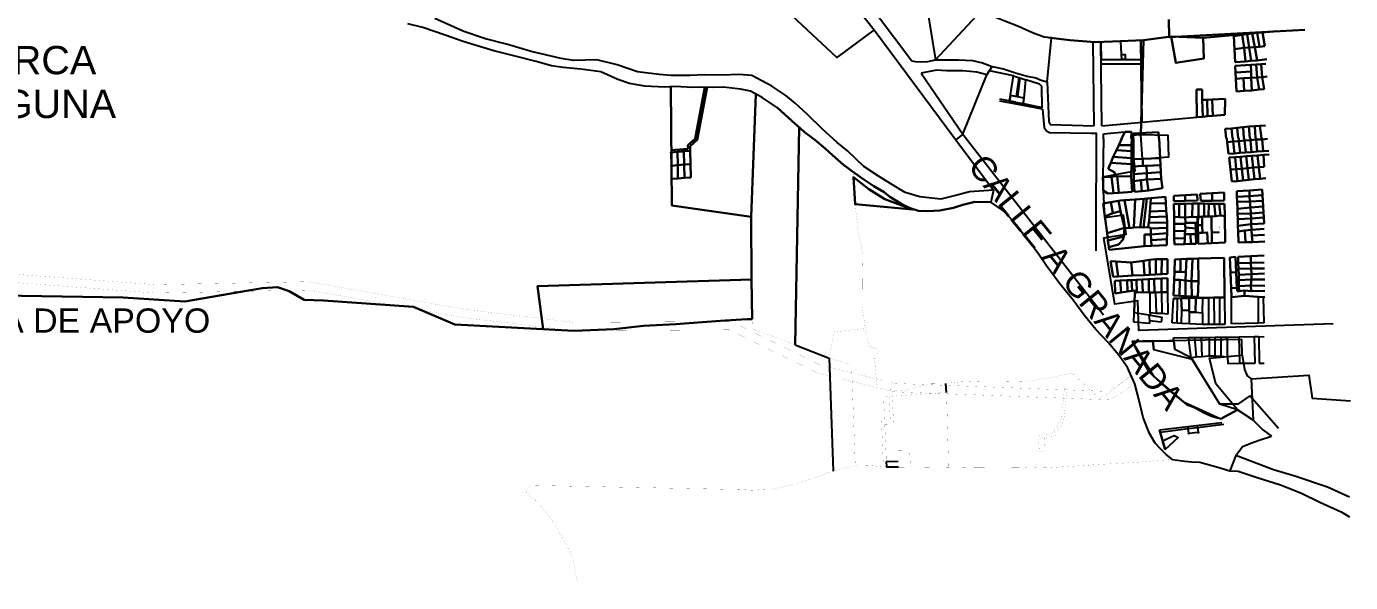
# Model space of a CAD drawing. Header units: millimetres. Extents: x 1569 to 1795, y 1299 to 1437.
# Drawn here: x 1657.2 to 1794.7, y 1298.9 to 1356.7 of the extents above; entities that cross this region are included whole.
import ezdxf

# ---------------------------------------------------------------- set-up
doc = ezdxf.new("R2010")
doc.units = ezdxf.units.MM
for name, color, linetype in [('2', 7, 'Continuous'), ('CVL_CUADCON_LIN', 8, 'Continuous'), ('CVL_CUADCON_TX', 2, 'Continuous')]:
    doc.layers.add(name, color=color, linetype=linetype)
doc.layers.add('Nivel 30', color=7, linetype='Continuous', lineweight=0)
doc.styles.add('CAJETIN 2', font='arial.ttf', dxfattribs={"height": 0.25})
doc.styles.add('PUNTOS PI', font='arial.ttf', dxfattribs={"height": 2.75})

msp = doc.modelspace()

# ---------------------------------------------------------------- linework, layer by layer
at = {"layer": '2', "color": 1, "linetype": 'Continuous'}
for p, q in [((1741.23, 1361.44), (1745.23, 1356.34)), ((1751.59, 1353.25), (1756.35, 1358.33)), ((1745.23, 1356.34), (1753.71, 1344.93)), ((1768.06, 1346.38), (1767.98, 1355.07)), ((1768.87, 1346.39), (1768.78, 1355.08)), ((1756.91, 1351.68), (1757.47, 1352.55)), ((1750.11, 1351.86), (1754.44, 1345.52)), ((1754.44, 1345.52), (1756.91, 1351.68)), ((1763.2, 1350.95), (1763.38, 1346.79)), ((1763.38, 1346.79), (1763.52, 1346.52)), ((1754.44, 1345.52), (1753.71, 1344.93)), ((1754.44, 1345.52), (1769.05, 1326.76)), ((1763.52, 1346.52), (1768.06, 1346.38)), ((1769.03, 1345.04), (1769.04, 1345.56)), ((1769.04, 1345.56), (1771.25, 1345.75)), ((1753.71, 1344.93), (1757.63, 1339.7)), ((1769.01, 1341.06), (1769.08, 1345.05)), ((1757.63, 1339.7), (1757.34, 1338.46)), ((1773.9, 1326.94), (1773.89, 1329.07)), ((1774.45, 1329.07), (1774.53, 1326.9)), ((1775.07, 1329.09), (1775.11, 1326.87)), ((1775.7, 1329.12), (1775.72, 1326.83)), ((1776.19, 1325.9), (1776.33, 1328.45)), ((1776.7, 1325.87), (1776.75, 1328.46)), ((1779.33, 1326.94), (1779.36, 1328.52)), ((1779.95, 1328.52), (1779.94, 1325.75)), ((1780.52, 1328.54), (1780.53, 1325.75)), ((1781.08, 1328.54), (1781.08, 1325.76)), ((1781.62, 1328.55), (1781.66, 1325.76)), ((1782.33, 1325.8), (1782.33, 1328.57)), ((1785.1, 1328.62), (1785.1, 1325.88)), ((1785.73, 1325.9), (1785.67, 1328.59)), ((1772.19, 1325.99), (1772.23, 1326.96)), ((1773.76, 1326.72), (1772.23, 1326.96)), ((1773.76, 1326.72), (1773.82, 1326.13)), ((1773.76, 1326.72), (1773.88, 1326.7)), ((1773.82, 1326.13), (1773.84, 1325.84)), ((1775.05, 1326), (1773.82, 1326.13)), ((1773.9, 1326.94), (1773.88, 1326.7)), ((1773.88, 1326.7), (1775.09, 1326.51)), ((1774.53, 1326.9), (1773.9, 1326.94)), ((1775.11, 1326.87), (1774.53, 1326.9)), ((1775.09, 1326.51), (1775.05, 1326)), ((1775.72, 1326.83), (1775.11, 1326.87)), ((1777.16, 1325.85), (1777.19, 1327.2)), ((1777.93, 1327.04), (1777.94, 1325.81)), ((1778.62, 1327.01), (1779.33, 1326.94)), ((1779.33, 1326.94), (1779.34, 1325.75)), ((1773.84, 1325.84), (1772.19, 1325.99)), ((1776.7, 1325.87), (1776.19, 1325.9)), ((1777.16, 1325.85), (1776.7, 1325.87)), ((1777.94, 1325.81), (1777.16, 1325.85)), ((1779.34, 1325.75), (1777.94, 1325.81)), ((1779.94, 1325.75), (1779.34, 1325.75)), ((1780.53, 1325.75), (1779.94, 1325.75)), ((1781.08, 1325.76), (1780.53, 1325.75)), ((1781.66, 1325.76), (1781.08, 1325.76)), ((1785.1, 1325.88), (1782.33, 1325.8)), ((1785.73, 1325.9), (1785.1, 1325.88)), ((1737, 1323.64), (1740.53, 1322.25)), ((1776.3, 1324.36), (1777.89, 1324.38)), ((1776.45, 1323.14), (1776.3, 1324.36)), ((1777.89, 1324.38), (1778.5, 1324.39)), ((1778.15, 1322.27), (1777.89, 1324.38)), ((1778.5, 1324.39), (1779.22, 1324.4)), ((1778.5, 1324.39), (1778.67, 1322.35)), ((1779.22, 1324.4), (1780.01, 1324.41)), ((1779.29, 1322.39), (1779.22, 1324.4)), ((1780.01, 1324.41), (1780.66, 1324.42)), ((1780.01, 1324.41), (1780.03, 1322.44)), ((1780.64, 1322.44), (1780.66, 1324.42)), ((1780.66, 1324.42), (1781.27, 1324.43)), ((1781.27, 1324.43), (1781.93, 1324.44)), ((1781.28, 1322.46), (1781.27, 1324.43)), ((1781.92, 1322.4), (1781.93, 1324.44)), ((1781.93, 1324.44), (1783.13, 1324.46)), ((1783.13, 1324.46), (1784.7, 1324.49)), ((1783.2, 1321.68), (1783.13, 1324.46)), ((1783.45, 1322.55), (1783.42, 1324.18)), ((1784.7, 1324.49), (1785.19, 1324.48)), ((1784.7, 1324.49), (1784.77, 1321.7)), ((1785.19, 1324.48), (1785.74, 1324.47)), ((1785.19, 1324.48), (1785.21, 1321.73)), ((1740.53, 1322.25), (1740.97, 1310.51)), ((1778.15, 1322.27), (1776.45, 1323.14)), ((1778.67, 1322.35), (1778.15, 1322.27)), ((1781.12, 1317.47), (1778.15, 1322.27)), ((1779.29, 1322.39), (1778.67, 1322.35)), ((1780.03, 1322.44), (1779.29, 1322.39)), ((1780.64, 1322.44), (1780.03, 1322.44)), ((1780.64, 1322.44), (1781.28, 1322.46)), ((1781.28, 1322.46), (1781.92, 1322.4)), ((1781.92, 1322.4), (1781.97, 1321.65)), ((1783.2, 1321.68), (1781.97, 1321.65)), ((1784.77, 1321.7), (1783.2, 1321.68)), ((1785.21, 1321.73), (1785.73, 1321.73)), ((1752.74, 1318.69), (1752.65, 1319.62)), ((1784.4, 1320.1), (1784.61, 1315.79)), ((1784.24, 1318.34), (1783.01, 1317.48)), ((1787.21, 1314.94), (1784.24, 1318.34)), ((1783.01, 1317.48), (1781.12, 1317.47)), ((1784.61, 1315.79), (1782.97, 1316.87)), ((1782.79, 1312.12), (1782.16, 1310.53))]:
    msp.add_line(p, q, dxfattribs=at)
for points in [[(1753.57, 1360.06), (1750.69, 1358.75), (1751.59, 1353.25)], [(1745.23, 1356.34), (1741.33, 1353.48), (1736.75, 1357.76)], [(1745.44, 1358.04), (1749.14, 1353.12), (1749.47, 1353.06), (1750.17, 1353.03), (1750.79, 1353.06), (1751.59, 1353.25)], [(1763.64, 1355.52), (1762.87, 1355.6), (1761.67, 1356.05), (1760.2, 1356.7), (1758.79, 1357.25), (1757.24, 1357.89), (1756.84, 1358.1), (1756.35, 1358.33)], [(1735.16, 1348.25), (1733.57, 1349.34), (1732.37, 1349.97), (1731.32, 1350.18), (1729.58, 1350.41), (1728.41, 1350.37), (1727.18, 1350.41), (1726.39, 1350.37), (1724.51, 1350.46), (1723.47, 1350.41), (1721.39, 1350.51), (1719.8, 1350.77), (1718.58, 1351.21), (1716.84, 1352), (1714.73, 1352.28), (1712.91, 1352.45), (1711.69, 1352.63), (1710.12, 1353.08), (1707.77, 1353.67), (1705.69, 1354.16), (1704.21, 1354.62), (1702.52, 1355.14), (1700.64, 1355.8), (1698.34, 1356.59), (1696.77, 1356.98)], [(1757.63, 1339.7), (1755.11, 1339.54), (1753.93, 1339.23), (1752.16, 1338.78), (1749.97, 1339.01), (1748.43, 1339.46), (1746.94, 1340.37), (1745.57, 1341.23), (1744.16, 1342.16), (1742.44, 1343.77), (1741.34, 1344.68), (1739.85, 1346.03), (1738.26, 1347.59), (1737, 1348.75), (1736.03, 1349.53), (1734.6, 1350.5), (1732.51, 1351.62), (1731.16, 1351.73), (1729.46, 1351.64), (1727.57, 1351.68), (1726.08, 1351.62), (1724.58, 1351.6), (1724.1, 1351.61), (1722.88, 1351.72), (1720.63, 1351.98), (1718.52, 1352.71), (1716.4, 1353.25), (1713.98, 1353.17), (1712.69, 1353.37), (1709.6, 1354.12), (1707.02, 1354.85), (1704.85, 1355.41), (1702.59, 1356.18), (1699.57, 1357.53)], [(1757.47, 1352.55), (1758.64, 1352.31), (1759.89, 1351.9), (1761.11, 1351.55), (1762, 1351.36), (1762.58, 1351.13), (1763.2, 1350.95), (1763.64, 1355.52)], [(1768.78, 1355.08), (1768.8, 1353.24)], [(1770.96, 1353.26), (1770.86, 1355.1)], [(1770.93, 1353.8), (1771.29, 1353.8), (1771.28, 1353.26)], [(1756.91, 1351.68), (1755.9, 1351.96), (1754.43, 1352.08), (1752.75, 1352.11), (1751.7, 1352.15), (1750.11, 1351.86)], [(1751.59, 1353.25), (1752.74, 1353.24), (1753.98, 1353.25), (1755.43, 1353.16), (1756.47, 1352.93), (1757.47, 1352.55)], [(1770.96, 1353.26), (1771.28, 1353.26)], [(1759.7, 1351.57), (1757.19, 1352.11)], [(1759.27, 1348.96), (1759.7, 1351.57), (1760.99, 1351.17)], [(1759.27, 1348.96), (1760.72, 1348.69), (1760.79, 1349.27), (1760.99, 1351.17)], [(1760.02, 1349.42), (1760.29, 1351.38)], [(1760.13, 1349.4), (1760.4, 1351.36)], [(1760.72, 1348.69), (1762.69, 1348.3), (1762.63, 1350.43), (1762.53, 1350.59), (1762.39, 1350.72), (1760.99, 1351.17)], [(1759.27, 1348.96), (1759.37, 1349.54)], [(1760.78, 1349.27), (1760.01, 1349.42), (1759.37, 1349.54)], [(1759.23, 1348.76), (1758.27, 1348.94)], [(1759.94, 1348.83), (1758.29, 1349.14)], [(1762.72, 1348.1), (1760.7, 1348.51), (1759.23, 1348.76)], [(1759.27, 1348.96), (1760.72, 1348.69), (1760.78, 1349.27)], [(1759.94, 1348.83), (1759.94, 1348.83)], [(1762.72, 1348.1), (1762.89, 1346.22), (1763.14, 1345.87), (1763.42, 1345.68), (1767.73, 1345.63), (1768.27, 1345.63), (1768.24, 1335.27), (1768.24, 1333.41)], [(1768.87, 1346.39), (1778.75, 1347.28)], [(1792.92, 1325.8), (1772.73, 1325.13), (1772.61, 1328.2), (1770.23, 1327.84), (1769.09, 1334.74), (1771.41, 1335.13), (1771.13, 1337.09), (1769.18, 1336.83), (1768.98, 1341.09), (1772.33, 1341.71), (1771.94, 1345.4), (1772.91, 1345.49)], [(1776.21, 1311.71), (1775.56, 1312.23), (1774.97, 1312.84), (1774.42, 1313.42), (1773.81, 1314.42), (1773.18, 1316.07), (1772.7, 1318), (1772.3, 1319.57), (1771.54, 1321.27), (1770.62, 1322.6), (1769.52, 1323.86), (1768.24, 1325.22), (1767.03, 1326.7), (1765.89, 1328.28), (1764.51, 1329.97), (1763.14, 1331.83), (1762.27, 1333.13), (1761.29, 1334.39), (1760.33, 1335.62), (1759.62, 1336.52), (1758.71, 1337.48), (1758.55, 1337.61), (1757.34, 1338.46)], [(1783.42, 1324.18), (1772.02, 1323.99), (1772.48, 1323.08), (1773.14, 1321.9), (1773.75, 1320.87), (1774.6, 1320.05), (1775.54, 1319.17), (1776.6, 1318.3), (1777.32, 1317.72), (1777.66, 1317.43), (1778.5, 1317.12), (1779.45, 1316.59), (1780.27, 1316.23), (1780.89, 1316.04), (1781.27, 1315.99), (1782.97, 1316.87)], [(1782.97, 1316.87), (1780.73, 1319.59), (1780.06, 1322.26), (1783.45, 1322.55)], [(1783.45, 1322.55), (1783.71, 1321.08), (1783.96, 1320.41), (1784.4, 1320.1)], [(1784.4, 1320.1), (1790.37, 1320.49), (1790.72, 1318.09), (1794.71, 1317.83)], [(1784.61, 1315.79), (1785.6, 1314.8), (1786.49, 1314.15)], [(1782.79, 1312.12), (1783.48, 1313.06), (1784.63, 1313.52), (1785.44, 1313.79), (1786.49, 1314.15)], [(1776.21, 1311.71), (1777.48, 1311.56), (1778.23, 1311.49), (1779.04, 1311.45), (1780.92, 1310.93), (1782.16, 1310.53)], [(1794.59, 1307.79), (1792.3, 1308.85), (1788.92, 1309.99), (1786.72, 1310.63), (1782.79, 1312.12)], [(1782.16, 1310.53), (1783.03, 1310.51), (1785.02, 1309.85), (1787.44, 1309.07), (1789.62, 1308.21), (1791.51, 1307.27), (1793.74, 1306.27), (1794.59, 1305.76)]]:
    msp.add_lwpolyline(points, dxfattribs=at)
for points in [[(1771.28, 1353.26), (1770.96, 1353.26), (1770.93, 1353.8), (1771.29, 1353.8)], [(1759.27, 1348.96), (1760.72, 1348.69), (1760.79, 1349.27), (1759.37, 1349.54)], [(1772.91, 1345.49), (1775.72, 1345.41), (1775.8, 1343.12), (1773.08, 1342.91)]]:
    msp.add_lwpolyline(points, close=True, dxfattribs=at)
at = {"layer": '2', "color": 1, "linetype": 'Continuous', "const_width": 0.00657, "flags": 128}
for points in [[(1740.53, 1322.25), (1741.08, 1324.98), (1744.29, 1325.35)], [(1771.92, 1320.42), (1768.66, 1317.99), (1765.78, 1320.69), (1764.11, 1320.34), (1760.93, 1319.81), (1758.58, 1319.87), (1756.09, 1319.86), (1754.14, 1319.78), (1752.35, 1319.59), (1751.17, 1319.58), (1750.8, 1319.55), (1749.6, 1319.22), (1748.39, 1318.87), (1746.37, 1318.99), (1745.52, 1319.22), (1745.25, 1322.24), (1745.85, 1323.08), (1744.69, 1323.46), (1744.3, 1325.29)], [(1743.26, 1311.06), (1742.87, 1321.56), (1740.53, 1322.25)], [(1765, 1319.17), (1764.97, 1318.85), (1764.63, 1315.74)], [(1765.29, 1319.14), (1765.25, 1318.82), (1764.9, 1315.64)], [(1746.51, 1310.94), (1746.2, 1318.24), (1752.74, 1318.69), (1752.95, 1310.89)], [(1746.2, 1318.24), (1746.77, 1318.28), (1746.76, 1318.44)], [(1746.9, 1315.72), (1746.77, 1318.28)], [(1747.09, 1318.47), (1747.1, 1318.3)], [(1747.24, 1315.4), (1747.1, 1318.3)], [(1745.98, 1315.71), (1746.9, 1315.72)], [(1746.18, 1310.97), (1745.98, 1315.71)], [(1746.32, 1315.39), (1747.24, 1315.4)], [(1746.44, 1312.63), (1746.32, 1315.39)], [(1763.91, 1314.74), (1764.63, 1315.74)], [(1764.2, 1314.65), (1764.9, 1315.64)], [(1762.87, 1314.28), (1762.26, 1314.19)], [(1762.91, 1314), (1762.3, 1313.91)], [(1762.87, 1314.28), (1763.93, 1314.44)], [(1762.91, 1314), (1764.22, 1314.2)], [(1763.93, 1314.44), (1763.91, 1314.76)], [(1764.22, 1314.2), (1764.2, 1314.65)], [(1748.98, 1310.98), (1748.91, 1312.67)], [(1748.91, 1312.67), (1748.98, 1310.98)], [(1762.98, 1312.63), (1762.38, 1312.54)], [(1714.38, 1298.94), (1713.96, 1301.23), (1713.77, 1301.88), (1713.31, 1302.73), (1712.77, 1303.71), (1712.15, 1304.79), (1711.49, 1305.75), (1710.71, 1306.82), (1709.94, 1307.55), (1709.34, 1308.05), (1709.02, 1308.33), (1709.58, 1309.03), (1731.26, 1308.6), (1732.51, 1308.53), (1733.71, 1308.6), (1734.61, 1308.63), (1735.77, 1308.87), (1737.22, 1309.24), (1738.57, 1309.65), (1740.35, 1310.32), (1741.73, 1310.74), (1743.52, 1311.12), (1744.69, 1311.09), (1746.55, 1310.94), (1749.16, 1310.91), (1751.98, 1310.87), (1754.91, 1310.93), (1758.28, 1310.91), (1760.82, 1310.93), (1763.02, 1310.85), (1765.96, 1311.03), (1768.83, 1311.22), (1770.94, 1311.33), (1772.93, 1311.46), (1774.4, 1311.6), (1776.21, 1311.71)]]:
    msp.add_lwpolyline(points, dxfattribs=at)
at = {"layer": '2', "color": 1, "linetype": 'Continuous', "flags": 128}
for points in [[(1772.02, 1323.99), (1776.34, 1324.06), (1776.45, 1323.14)], [(1772.02, 1323.99), (1773.93, 1324.02)], [(1774.18, 1324.03), (1774.29, 1323.1)], [(1782.97, 1316.87), (1781.22, 1315.96)], [(1774.86, 1314.79), (1781.33, 1315.57)], [(1777.87, 1314.95), (1778.77, 1315.06)], [(1778.8, 1315.06), (1781.55, 1315.39)], [(1778.81, 1315.03), (1778.87, 1314.55)], [(1775.45, 1312.75), (1774.86, 1314.79)], [(1774.86, 1314.79), (1775.45, 1312.75)], [(1774.93, 1314.57), (1777.84, 1314.95)], [(1775.19, 1313.67), (1776.37, 1314.21), (1776.8, 1314.02)], [(1775.19, 1313.67), (1775.45, 1312.75)], [(1775.45, 1312.75), (1776.8, 1314.02)], [(1777.9, 1314.46), (1777.84, 1314.91)], [(1778.84, 1314.51), (1777.94, 1314.43)]]:
    msp.add_lwpolyline(points, dxfattribs=at)
for points in [[(1781.22, 1315.96), (1782.97, 1316.87), (1781.12, 1317.47), (1779.39, 1320.27), (1778.29, 1322.12), (1774.29, 1323.1), (1774.18, 1324.03), (1772.02, 1323.99), (1774.29, 1320.35), (1777.34, 1317.7)], [(1775.45, 1312.75), (1775.19, 1313.67), (1776.37, 1314.21), (1776.8, 1314.02)]]:
    msp.add_lwpolyline(points, close=True, dxfattribs=at)
at = {"layer": '2', "color": 1, "linetype": 'Continuous', "const_width": 0.00657, "flags": 128}
for points in [[(1762.3, 1313.91), (1762.91, 1314), (1762.98, 1312.63), (1762.38, 1312.54)], [(1762.3, 1313.91), (1762.91, 1314), (1762.98, 1312.63), (1762.38, 1312.54)], [(1746.48, 1311.51), (1746.44, 1312.63), (1748.91, 1312.67), (1748.98, 1310.98), (1747.74, 1310.96), (1747.72, 1311.53)], [(1746.48, 1311.51), (1746.44, 1312.63), (1748.91, 1312.67), (1748.98, 1310.98), (1747.74, 1310.96), (1747.72, 1311.53)], [(1746.51, 1310.94), (1746.44, 1312.63), (1748.91, 1312.67), (1748.98, 1310.98)]]:
    msp.add_lwpolyline(points, close=True, dxfattribs=at)
at = {"layer": '2', "color": 1, "linetype": 'Continuous'}
for centre in [(1778.8, 1315.06), (1777.84, 1314.95), (1777.91, 1314.43), (1778.88, 1314.52)]:
    msp.add_circle(centre, 0.0328, dxfattribs=at)
at = {"layer": 'CVL_CUADCON_LIN', "color": 4, "ltscale": 0.5, "flags": 128}
for points in [[(1746.48, 1311.51), (1747.72, 1311.53)], [(1746.48, 1311.51), (1746.51, 1310.94), (1747.74, 1310.96)], [(1748.98, 1310.98), (1748.98, 1310.98)]]:
    msp.add_lwpolyline(points, dxfattribs=at)
at = {"layer": 'Nivel 30', "color": 1, "linetype": 'Continuous', "lineweight": 30}
for p, q in [((1773.19, 1355.29), (1772.91, 1345.49)), ((1773.19, 1355.29), (1776.09, 1355.68)), ((1776.09, 1355.68), (1779.41, 1355.54)), ((1779.41, 1355.54), (1787.04, 1356.2)), ((1782.6, 1355.69), (1783.45, 1355.83)), ((1782.66, 1354.34), (1782.6, 1355.69)), ((1783.45, 1355.83), (1783.97, 1355.91)), ((1783.65, 1354.47), (1783.45, 1355.83)), ((1783.97, 1355.91), (1784.49, 1355.97)), ((1783.97, 1355.91), (1784.18, 1354.52)), ((1784.49, 1355.97), (1785.01, 1356.03)), ((1784.76, 1354.54), (1784.49, 1355.97)), ((1785.01, 1356.03), (1785.55, 1356.09)), ((1785.01, 1356.03), (1785.26, 1354.6)), ((1785.55, 1356.09), (1785.8, 1354.66)), ((1783.65, 1354.47), (1782.66, 1354.34)), ((1782.71, 1353), (1782.66, 1354.34)), ((1783.65, 1354.47), (1784.18, 1354.52)), ((1783.81, 1353.08), (1783.65, 1354.47)), ((1784.18, 1354.52), (1784.76, 1354.54)), ((1784.4, 1353.12), (1784.18, 1354.52)), ((1785.26, 1354.6), (1784.76, 1354.54)), ((1784.76, 1354.54), (1785.01, 1353.16)), ((1785.26, 1354.6), (1785.8, 1354.66)), ((1783.81, 1353.08), (1782.71, 1353)), ((1782.74, 1352.6), (1784.35, 1352.71)), ((1782.77, 1351.92), (1782.74, 1352.6)), ((1784.4, 1353.12), (1783.81, 1353.08)), ((1784.35, 1352.71), (1784.89, 1352.75)), ((1784.38, 1352.03), (1784.35, 1352.71)), ((1785.01, 1353.16), (1784.4, 1353.12)), ((1784.89, 1352.75), (1785.41, 1352.79)), ((1784.89, 1352.75), (1785.01, 1351.41)), ((1786.03, 1353.31), (1785.01, 1353.16)), ((1785.41, 1352.79), (1785.92, 1352.84)), ((1785.54, 1351.45), (1785.41, 1352.79)), ((1784.38, 1352.03), (1782.77, 1351.92)), ((1782.8, 1351.28), (1782.77, 1351.92)), ((1782.8, 1351.28), (1783.59, 1351.32)), ((1782.86, 1349.95), (1782.8, 1351.28)), ((1784.38, 1351.36), (1783.59, 1351.32)), ((1783.59, 1351.32), (1783.65, 1350.01)), ((1784.38, 1352.03), (1784.38, 1351.36)), ((1784.38, 1351.36), (1785.01, 1351.41)), ((1784.44, 1350.06), (1784.38, 1351.36)), ((1785.54, 1351.45), (1785.01, 1351.41)), ((1785.23, 1350.15), (1785.01, 1351.41)), ((1785.54, 1351.45), (1786.06, 1351.52)), ((1785.74, 1350.19), (1785.54, 1351.45)), ((1732.93, 1349.68), (1732.43, 1336.92)), ((1778.69, 1350.15), (1779.28, 1350.17)), ((1778.75, 1347.28), (1778.69, 1350.15)), ((1779.28, 1350.17), (1779.3, 1349.07)), ((1783.65, 1350.01), (1782.86, 1349.95)), ((1784.44, 1350.06), (1783.65, 1350.01)), ((1785.23, 1350.15), (1784.44, 1350.06)), ((1785.74, 1350.19), (1785.23, 1350.15)), ((1779.3, 1349.07), (1779.83, 1349.1)), ((1779.3, 1349.07), (1779.37, 1347.33)), ((1779.83, 1349.1), (1780.34, 1349.12)), ((1779.86, 1347.37), (1779.83, 1349.1)), ((1780.34, 1349.12), (1781.7, 1349.18)), ((1780.39, 1347.41), (1780.34, 1349.12)), ((1781.7, 1349.18), (1781.65, 1347.51)), ((1779.37, 1347.33), (1778.75, 1347.28)), ((1779.86, 1347.37), (1779.37, 1347.33)), ((1780.39, 1347.41), (1779.86, 1347.37)), ((1781.65, 1347.51), (1780.39, 1347.41)), ((1737.44, 1346.22), (1737, 1323.64)), ((1770.92, 1345.04), (1771.25, 1345.75)), ((1771.25, 1345.75), (1771.94, 1345.76)), ((1771.94, 1345.76), (1771.93, 1345.05)), ((1772.12, 1345.59), (1774.75, 1345.72)), ((1772.12, 1345.05), (1772.12, 1345.59)), ((1774.75, 1345.72), (1774.78, 1345.06)), ((1781.7, 1346.06), (1782.34, 1346.12)), ((1781.8, 1345.1), (1781.7, 1346.06)), ((1782.34, 1346.12), (1782.93, 1346.18)), ((1782.34, 1346.12), (1782.44, 1345.1)), ((1782.93, 1346.18), (1783.56, 1346.24)), ((1782.93, 1346.18), (1783.04, 1345.1)), ((1783.56, 1346.24), (1784.15, 1346.3)), ((1783.62, 1345.1), (1783.56, 1346.24)), ((1784.15, 1346.3), (1784.75, 1346.35)), ((1784.15, 1346.3), (1784.25, 1345.1)), ((1784.75, 1346.35), (1785.29, 1346.38)), ((1784.75, 1346.35), (1784.84, 1345.1)), ((1785.29, 1346.38), (1785.89, 1346.41)), ((1785.29, 1346.38), (1785.46, 1345.1)), ((1770.64, 1344.36), (1770.38, 1343.84)), ((1770.64, 1344.36), (1770.96, 1345.06)), ((1770.64, 1344.36), (1771.97, 1344.36)), ((1771.97, 1344.36), (1771.96, 1343.74)), ((1771.98, 1345.06), (1771.97, 1344.36)), ((1772.15, 1342.91), (1772.16, 1345.06)), ((1774.83, 1345.07), (1774.93, 1343.03)), ((1781.89, 1344.69), (1781.85, 1345.1)), ((1782.53, 1344.75), (1781.89, 1344.69)), ((1782.03, 1343.47), (1781.89, 1344.69)), ((1782.49, 1345.1), (1782.53, 1344.75)), ((1783.12, 1344.8), (1782.53, 1344.75)), ((1782.65, 1343.52), (1782.53, 1344.75)), ((1783.09, 1345.1), (1783.12, 1344.8)), ((1783.12, 1344.8), (1783.69, 1344.86)), ((1783.25, 1343.57), (1783.12, 1344.8)), ((1783.69, 1344.86), (1783.67, 1345.11)), ((1783.69, 1344.86), (1784.32, 1344.9)), ((1783.84, 1343.61), (1783.69, 1344.86)), ((1784.3, 1345.11), (1784.32, 1344.9)), ((1784.32, 1344.9), (1784.9, 1344.96)), ((1784.32, 1344.9), (1784.43, 1343.66)), ((1784.89, 1345.11), (1784.9, 1344.96)), ((1784.9, 1344.96), (1785.52, 1344.98)), ((1785.02, 1343.7), (1784.9, 1344.96)), ((1785.51, 1345.11), (1785.52, 1344.98)), ((1785.52, 1344.98), (1786.07, 1345.03)), ((1785.62, 1343.75), (1785.52, 1344.98)), ((1769.79, 1342.55), (1769.53, 1341.91)), ((1769.79, 1342.55), (1770.04, 1343.15)), ((1769.79, 1342.55), (1771.94, 1342.4)), ((1770.38, 1343.84), (1770.04, 1343.15)), ((1770.04, 1343.15), (1771.95, 1343.02)), ((1770.38, 1343.84), (1771.96, 1343.74)), ((1771.95, 1343.02), (1771.94, 1342.4)), ((1771.96, 1343.74), (1771.95, 1343.02)), ((1772.15, 1342.91), (1773.13, 1342.94)), ((1772.17, 1342.16), (1772.15, 1342.91)), ((1774.93, 1343.03), (1773.13, 1342.94)), ((1773.14, 1342.21), (1773.13, 1342.94)), ((1774.93, 1343.03), (1774.97, 1342.31)), ((1782.65, 1343.52), (1782.03, 1343.47)), ((1782.1, 1343.08), (1782.71, 1343.13)), ((1782.23, 1341.84), (1782.1, 1343.08)), ((1783.25, 1343.57), (1782.65, 1343.52)), ((1782.71, 1343.13), (1783.29, 1343.17)), ((1782.84, 1341.89), (1782.71, 1343.13)), ((1783.84, 1343.61), (1783.25, 1343.57)), ((1783.29, 1343.17), (1783.88, 1343.22)), ((1783.42, 1341.91), (1783.29, 1343.17)), ((1784.43, 1343.66), (1783.84, 1343.61)), ((1783.88, 1343.22), (1784.45, 1343.27)), ((1784, 1341.97), (1783.88, 1343.22)), ((1785.02, 1343.7), (1784.43, 1343.66)), ((1784.45, 1343.27), (1785.03, 1343.31)), ((1784.61, 1342.05), (1784.45, 1343.27)), ((1785.62, 1343.75), (1785.02, 1343.7)), ((1785.03, 1343.31), (1785.67, 1343.37)), ((1785.18, 1342.09), (1785.03, 1343.31)), ((1786.21, 1343.8), (1785.62, 1343.75)), ((1785.67, 1343.37), (1786.25, 1343.41)), ((1785.67, 1343.37), (1785.75, 1342.14)), ((1769.53, 1341.91), (1770.22, 1341.55)), ((1770.22, 1341.55), (1770.22, 1341.14)), ((1771.94, 1342.4), (1771.93, 1341.13)), ((1772.17, 1342.16), (1773.14, 1342.21)), ((1772.18, 1341.37), (1772.17, 1342.16)), ((1773.54, 1341.48), (1772.18, 1341.37)), ((1772.2, 1340.62), (1772.18, 1341.37)), ((1773.51, 1342.21), (1773.14, 1342.21)), ((1773.51, 1342.21), (1774.97, 1342.31)), ((1773.51, 1342.21), (1773.54, 1341.48)), ((1773.54, 1341.48), (1775, 1341.57)), ((1773.54, 1341.48), (1773.56, 1340.8)), ((1774.97, 1342.31), (1775, 1341.57)), ((1775, 1341.57), (1775.04, 1340.88)), ((1782.23, 1341.84), (1782.84, 1341.89)), ((1782.37, 1340.59), (1782.23, 1341.84)), ((1782.84, 1341.89), (1783.42, 1341.91)), ((1782.84, 1341.89), (1782.96, 1340.65)), ((1783.42, 1341.91), (1784, 1341.97)), ((1783.55, 1340.71), (1783.42, 1341.91)), ((1784.61, 1342.05), (1784, 1341.97)), ((1784.13, 1340.77), (1784, 1341.97)), ((1785.18, 1342.09), (1784.61, 1342.05)), ((1784.73, 1340.83), (1784.61, 1342.05)), ((1785.18, 1342.09), (1785.75, 1342.14)), ((1785.31, 1340.88), (1785.18, 1342.09)), ((1769, 1339.65), (1769.01, 1341.06)), ((1769.01, 1341.06), (1769.88, 1341.1)), ((1769.88, 1341.1), (1770.22, 1341.14)), ((1770.08, 1339.4), (1769.88, 1341.1)), ((1770.22, 1341.14), (1770.46, 1341.14)), ((1770.65, 1339.43), (1770.46, 1341.14)), ((1770.46, 1341.14), (1771.93, 1341.13)), ((1771.93, 1341.13), (1772.01, 1339.51)), ((1772.2, 1340.62), (1772.92, 1340.73)), ((1772.27, 1339.53), (1772.2, 1340.62)), ((1772.92, 1340.73), (1773.56, 1340.8)), ((1772.92, 1340.73), (1773.04, 1339.6)), ((1773.56, 1340.8), (1775.04, 1340.88)), ((1773.71, 1339.66), (1773.56, 1340.8)), ((1775.19, 1339.89), (1773.71, 1339.66)), ((1775.04, 1340.88), (1775.19, 1339.89)), ((1782.96, 1340.65), (1782.37, 1340.59)), ((1783.55, 1340.71), (1782.96, 1340.65)), ((1784.13, 1340.77), (1783.55, 1340.71)), ((1784.73, 1340.83), (1784.13, 1340.77)), ((1785.31, 1340.88), (1784.73, 1340.83)), ((1785.9, 1340.93), (1785.31, 1340.88)), ((1769.51, 1339.36), (1769, 1339.65)), ((1769.01, 1338.32), (1769.81, 1338.45)), ((1770.08, 1339.4), (1769.51, 1339.36)), ((1769.81, 1338.45), (1770.62, 1338.59)), ((1769.81, 1338.45), (1770.01, 1337.31)), ((1770.65, 1339.43), (1770.08, 1339.4)), ((1770.62, 1338.59), (1770.8, 1338.62)), ((1770.8, 1337.53), (1770.62, 1338.59)), ((1772.01, 1339.51), (1770.65, 1339.43)), ((1770.8, 1338.62), (1771.22, 1338.65)), ((1771.22, 1338.65), (1772.33, 1338.74)), ((1771.74, 1335.75), (1771.22, 1338.65)), ((1772.33, 1338.74), (1772.19, 1335.83)), ((1773.04, 1339.6), (1772.27, 1339.53)), ((1772.33, 1338.74), (1773.23, 1338.81)), ((1773.23, 1338.81), (1772.84, 1335.84)), ((1773.71, 1339.66), (1773.04, 1339.6)), ((1773.2, 1335.82), (1773.55, 1338.84)), ((1773.23, 1338.81), (1773.55, 1338.84)), ((1773.55, 1338.84), (1773.95, 1338.87)), ((1773.93, 1338.3), (1773.95, 1338.87)), ((1773.95, 1338.87), (1775.47, 1338.99)), ((1775.47, 1338.99), (1775.52, 1338.35)), ((1776.34, 1339.12), (1777.52, 1339.18)), ((1776.36, 1338.56), (1776.34, 1339.12)), ((1777.52, 1338.59), (1776.36, 1338.56)), ((1777.52, 1339.18), (1778.79, 1339.26)), ((1777.52, 1339.18), (1777.52, 1338.59)), ((1778.82, 1338.63), (1777.52, 1338.59)), ((1778.79, 1339.26), (1778.82, 1338.63)), ((1779.09, 1339.31), (1780.34, 1339.38)), ((1779.16, 1338.6), (1779.09, 1339.31)), ((1780.34, 1338.6), (1779.16, 1338.6)), ((1780.34, 1339.38), (1781.59, 1339.47)), ((1780.34, 1339.38), (1780.34, 1338.6)), ((1781.59, 1338.61), (1780.34, 1338.6)), ((1781.59, 1339.47), (1781.59, 1338.61)), ((1782.88, 1339.58), (1784.2, 1339.67)), ((1782.9, 1339.01), (1782.88, 1339.58)), ((1784.21, 1339.07), (1782.9, 1339.01)), ((1782.92, 1338.47), (1782.9, 1339.01)), ((1782.92, 1338.47), (1784.25, 1338.53)), ((1782.95, 1337.77), (1782.92, 1338.47)), ((1784.2, 1339.67), (1785.54, 1339.77)), ((1784.2, 1339.67), (1784.21, 1339.07)), ((1785.57, 1339.17), (1784.21, 1339.07)), ((1784.25, 1338.53), (1784.21, 1339.07)), ((1784.25, 1338.53), (1785.6, 1338.6)), ((1784.25, 1338.53), (1784.31, 1337.91)), ((1785.54, 1339.77), (1785.57, 1339.17)), ((1785.57, 1339.17), (1785.6, 1338.6)), ((1785.6, 1338.6), (1785.63, 1338)), ((1769.18, 1336.97), (1769.01, 1338.32)), ((1769.18, 1336.97), (1770.01, 1337.31)), ((1770.01, 1337.31), (1770.8, 1337.53)), ((1771.23, 1335.78), (1770.8, 1337.53)), ((1773.81, 1336.91), (1773.86, 1337.48)), ((1773.86, 1337.48), (1773.93, 1338.3)), ((1775.57, 1337.56), (1773.86, 1337.48)), ((1773.93, 1338.3), (1775.52, 1338.35)), ((1775.52, 1338.35), (1775.57, 1337.56)), ((1775.57, 1337.56), (1775.61, 1336.97)), ((1776.36, 1338.28), (1776.89, 1338.28)), ((1776.37, 1336.92), (1776.36, 1338.28)), ((1776.89, 1338.28), (1777.54, 1338.29)), ((1776.89, 1338.28), (1776.91, 1336.91)), ((1777.54, 1338.29), (1778.3, 1338.3)), ((1777.54, 1336.85), (1777.54, 1338.29)), ((1778.3, 1338.3), (1778.24, 1336.92)), ((1778.3, 1338.3), (1778.93, 1338.3)), ((1778.93, 1338.3), (1779.49, 1338.3)), ((1778.93, 1336.89), (1778.93, 1338.3)), ((1779.49, 1338.3), (1780, 1338.29)), ((1779.49, 1338.3), (1779.51, 1336.96)), ((1779.94, 1336.97), (1780, 1338.29)), ((1780, 1338.29), (1780.55, 1338.29)), ((1780.55, 1338.29), (1781.07, 1338.28)), ((1780.55, 1338.29), (1780.69, 1336.99)), ((1780.69, 1336.99), (1781.21, 1337.06)), ((1781.07, 1338.28), (1781.62, 1338.28)), ((1781.21, 1337.06), (1781.07, 1338.28)), ((1781.21, 1337.06), (1781.64, 1337.01)), ((1781.62, 1338.28), (1781.64, 1337.01)), ((1784.31, 1337.91), (1782.95, 1337.77)), ((1782.97, 1337.24), (1782.95, 1337.77)), ((1784.35, 1337.29), (1782.97, 1337.24)), ((1782.99, 1336.69), (1782.97, 1337.24)), ((1785.63, 1338), (1784.31, 1337.91)), ((1784.35, 1337.29), (1784.31, 1337.91)), ((1784.35, 1337.29), (1785.66, 1337.37)), ((1784.37, 1336.75), (1784.35, 1337.29)), ((1785.63, 1338), (1785.66, 1337.37)), ((1785.66, 1337.37), (1785.69, 1336.85)), ((1732.43, 1336.92), (1732.46, 1330.41)), ((1769.41, 1335.22), (1769.18, 1336.97)), ((1769.41, 1335.22), (1771.23, 1335.78)), ((1771.17, 1334.87), (1771.23, 1335.78)), ((1771.74, 1335.75), (1771.23, 1335.78)), ((1771.74, 1335.75), (1772.19, 1335.83)), ((1772.84, 1335.84), (1772.19, 1335.83)), ((1773.2, 1335.82), (1772.84, 1335.84)), ((1773.2, 1335.82), (1773.68, 1335.85)), ((1773.68, 1335.85), (1773.75, 1336.35)), ((1773.89, 1335.78), (1773.68, 1335.85)), ((1773.75, 1336.35), (1773.81, 1336.91)), ((1773.75, 1336.35), (1775.66, 1336.32)), ((1775.61, 1336.97), (1773.81, 1336.91)), ((1773.89, 1335.78), (1773.96, 1335.72)), ((1773.96, 1335.72), (1773.95, 1335.08)), ((1773.96, 1335.72), (1775.65, 1335.77)), ((1775.61, 1336.97), (1775.66, 1336.32)), ((1775.66, 1336.32), (1775.65, 1335.77)), ((1775.65, 1335.77), (1775.65, 1335.22)), ((1776.38, 1336.2), (1776.37, 1336.92)), ((1776.91, 1336.91), (1776.37, 1336.92)), ((1776.39, 1335.45), (1776.38, 1336.2)), ((1776.38, 1336.2), (1777.51, 1336.19)), ((1776.91, 1336.91), (1777.54, 1336.85)), ((1777.51, 1336.19), (1777.56, 1336.29)), ((1777.55, 1335.81), (1777.51, 1336.19)), ((1777.55, 1335.81), (1777.53, 1335.46)), ((1777.54, 1336.85), (1778.24, 1336.92)), ((1777.54, 1336.85), (1777.56, 1336.29)), ((1777.55, 1335.81), (1778.63, 1335.73)), ((1777.56, 1336.29), (1778.62, 1336.3)), ((1778.87, 1336.9), (1778.24, 1336.92)), ((1778.84, 1336.31), (1778.62, 1336.3)), ((1778.62, 1336.3), (1778.63, 1335.73)), ((1778.63, 1335.73), (1778.64, 1335.13)), ((1778.84, 1336.31), (1778.87, 1336.9)), ((1778.87, 1334.14), (1778.84, 1336.31)), ((1778.87, 1336.9), (1778.93, 1336.89)), ((1778.93, 1336.89), (1779.51, 1336.96)), ((1779.94, 1336.97), (1779.51, 1336.96)), ((1780.69, 1336.99), (1779.94, 1336.97)), ((1781.64, 1337.01), (1781.68, 1334.25)), ((1782.99, 1336.69), (1784.37, 1336.75)), ((1783.01, 1336.01), (1782.99, 1336.69)), ((1784.38, 1336.17), (1783.01, 1336.01)), ((1783.03, 1335.4), (1783.01, 1336.01)), ((1784.37, 1336.75), (1785.69, 1336.85)), ((1784.37, 1336.75), (1784.38, 1336.17)), ((1784.38, 1336.17), (1785.72, 1336.24)), ((1784.43, 1335.57), (1784.38, 1336.17)), ((1784.43, 1335.57), (1785.75, 1335.67)), ((1785.69, 1336.85), (1785.72, 1336.24)), ((1769.5, 1334.48), (1769.41, 1335.22)), ((1771.17, 1334.87), (1769.5, 1334.48)), ((1769.59, 1333.77), (1769.5, 1334.48)), ((1770.59, 1334.06), (1771.07, 1334.55)), ((1771.17, 1334.87), (1771.07, 1334.55)), ((1773.32, 1335.08), (1773.95, 1335.08)), ((1773.32, 1333.89), (1773.32, 1335.08)), ((1773.95, 1335.08), (1775.65, 1335.22)), ((1774, 1334.51), (1773.95, 1335.08)), ((1775.64, 1334.6), (1774, 1334.51)), ((1774, 1334.51), (1774.03, 1333.92)), ((1775.65, 1335.22), (1775.64, 1334.6)), ((1775.64, 1334.6), (1775.64, 1333.98)), ((1776.39, 1335.45), (1777.53, 1335.46)), ((1776.4, 1334.71), (1776.39, 1335.45)), ((1776.41, 1334.05), (1776.4, 1334.71)), ((1776.4, 1334.71), (1777.51, 1334.69)), ((1777.46, 1334.09), (1777.51, 1334.69)), ((1777.53, 1335.46), (1777.51, 1335.14)), ((1777.51, 1335.14), (1777.51, 1334.69)), ((1777.51, 1335.14), (1778.08, 1335.14)), ((1778.11, 1334.11), (1778.08, 1335.14)), ((1778.64, 1335.13), (1778.08, 1335.14)), ((1778.64, 1335.13), (1778.66, 1334.13)), ((1779.81, 1335.29), (1779.87, 1334.18)), ((1781.07, 1335.34), (1780.29, 1335.31)), ((1783.03, 1335.4), (1783.73, 1335.51)), ((1783.07, 1334.25), (1783.03, 1335.4)), ((1783.81, 1334.28), (1783.07, 1334.25)), ((1784.43, 1335.57), (1783.73, 1335.51)), ((1783.81, 1334.28), (1783.73, 1335.51)), ((1784.51, 1334.31), (1783.81, 1334.28)), ((1784.43, 1335.57), (1784.47, 1335)), ((1784.47, 1335), (1785.78, 1335.07)), ((1784.51, 1334.31), (1784.47, 1335)), ((1785.81, 1334.36), (1784.51, 1334.31)), ((1770.59, 1334.06), (1769.59, 1333.77)), ((1769.63, 1333.51), (1769.59, 1333.77)), ((1773.32, 1333.89), (1769.63, 1333.51)), ((1774.03, 1333.92), (1773.32, 1333.89)), ((1775.64, 1333.98), (1774.03, 1333.92)), ((1777.46, 1334.09), (1776.41, 1334.05)), ((1778.11, 1334.11), (1777.46, 1334.09)), ((1778.66, 1334.13), (1778.11, 1334.11)), ((1781.68, 1334.25), (1778.87, 1334.14)), ((1784.35, 1332.84), (1785.74, 1332.91)), ((1769.76, 1332.31), (1770.35, 1332.28)), ((1770.06, 1330.71), (1769.76, 1332.31)), ((1770.35, 1332.28), (1771.92, 1332.2)), ((1770.35, 1332.28), (1770.56, 1330.74)), ((1771.92, 1332.2), (1773.21, 1332.37)), ((1772.06, 1330.82), (1771.92, 1332.2)), ((1773.21, 1332.37), (1773.81, 1332.45)), ((1773.3, 1330.88), (1773.21, 1332.37)), ((1773.81, 1332.45), (1774.47, 1332.53)), ((1773.81, 1332.45), (1773.86, 1330.91)), ((1774.47, 1332.53), (1775.12, 1332.53)), ((1774.47, 1330.94), (1774.47, 1332.53)), ((1775.12, 1332.53), (1775.06, 1330.97)), ((1775.12, 1332.53), (1775.7, 1332.52)), ((1775.7, 1332.52), (1775.69, 1331)), ((1776.41, 1331.21), (1776.46, 1332.51)), ((1776.46, 1332.51), (1777.05, 1332.53)), ((1777.05, 1332.53), (1777.03, 1331.2)), ((1777.05, 1332.53), (1777.67, 1332.55)), ((1777.67, 1332.55), (1777.61, 1331.18)), ((1777.67, 1332.55), (1778.29, 1332.57)), ((1778.2, 1330.26), (1778.29, 1332.57)), ((1778.29, 1332.57), (1778.88, 1332.59)), ((1778.88, 1332.59), (1781.59, 1332.67)), ((1778.92, 1330.25), (1778.88, 1332.59)), ((1781.59, 1332.67), (1781.62, 1328.55)), ((1782.17, 1332.72), (1782.77, 1332.76)), ((1782.24, 1331.15), (1782.17, 1332.72)), ((1782.77, 1332.76), (1782.84, 1331.19)), ((1783.04, 1332.77), (1784.35, 1332.84)), ((1783.05, 1332.1), (1783.04, 1332.77)), ((1784.36, 1332.15), (1783.05, 1332.1)), ((1783.07, 1331.51), (1783.05, 1332.1)), ((1783.07, 1331.51), (1784.38, 1331.55)), ((1784.35, 1332.84), (1784.36, 1332.15)), ((1784.36, 1332.15), (1785.75, 1332.18)), ((1784.38, 1331.55), (1784.36, 1332.15)), ((1784.38, 1331.55), (1785.76, 1331.57)), ((1784.38, 1331.55), (1784.41, 1330.97)), ((1732.46, 1330.41), (1732.53, 1326.3)), ((1770.56, 1330.74), (1770.06, 1330.71)), ((1770.21, 1330.27), (1770.79, 1330.3)), ((1770.25, 1328.96), (1770.21, 1330.27)), ((1772.06, 1330.82), (1770.56, 1330.74)), ((1770.79, 1330.3), (1771.49, 1330.34)), ((1770.89, 1329.07), (1770.79, 1330.3)), ((1771.49, 1330.34), (1771.96, 1330.36)), ((1771.49, 1330.34), (1771.55, 1329.18)), ((1771.96, 1330.36), (1772.48, 1330.39)), ((1771.96, 1330.36), (1772.02, 1329.23)), ((1773.3, 1330.88), (1772.06, 1330.82)), ((1772.48, 1330.39), (1773.05, 1330.41)), ((1772.51, 1329.06), (1772.48, 1330.39)), ((1773.05, 1330.41), (1773.76, 1330.45)), ((1773.05, 1330.41), (1773.13, 1329.09)), ((1773.86, 1330.91), (1773.3, 1330.88)), ((1773.76, 1330.45), (1774.32, 1330.48)), ((1773.76, 1330.45), (1773.77, 1329.08)), ((1774.47, 1330.94), (1773.86, 1330.91)), ((1774.32, 1330.48), (1775.06, 1330.52)), ((1774.32, 1330.48), (1774.36, 1329.08)), ((1775.06, 1330.97), (1774.47, 1330.94)), ((1775.69, 1331), (1775.06, 1330.97)), ((1775.06, 1330.52), (1775.69, 1330.55)), ((1775.07, 1329.09), (1775.06, 1330.52)), ((1775.69, 1330.55), (1775.7, 1329.12)), ((1776.32, 1328.74), (1776.38, 1330.38)), ((1776.38, 1330.38), (1776.41, 1331.21)), ((1776.38, 1330.38), (1776.97, 1330.38)), ((1776.41, 1331.21), (1777.03, 1331.2)), ((1776.97, 1330.38), (1776.95, 1328.71)), ((1776.97, 1330.38), (1777.58, 1330.3)), ((1777.61, 1331.18), (1777.03, 1331.2)), ((1777.58, 1330.3), (1777.57, 1328.69)), ((1777.61, 1331.18), (1777.58, 1330.3)), ((1777.58, 1330.3), (1778.2, 1330.26)), ((1778.21, 1328.66), (1778.2, 1330.26)), ((1778.92, 1330.25), (1778.2, 1330.26)), ((1778.86, 1328.63), (1778.92, 1330.25)), ((1782.84, 1331.19), (1782.24, 1331.15)), ((1782.31, 1329.53), (1782.24, 1331.15)), ((1782.84, 1331.19), (1782.91, 1329.57)), ((1783.09, 1330.92), (1783.07, 1331.51)), ((1784.41, 1330.97), (1783.09, 1330.92)), ((1783.1, 1330.34), (1783.09, 1330.92)), ((1784.41, 1330.41), (1783.1, 1330.34)), ((1783.12, 1329.71), (1783.1, 1330.34)), ((1784.41, 1330.41), (1784.36, 1329.81)), ((1785.78, 1331.03), (1784.41, 1330.97)), ((1784.41, 1330.97), (1784.41, 1330.41)), ((1785.79, 1330.41), (1784.41, 1330.41)), ((1770.89, 1329.07), (1770.25, 1328.96)), ((1771.55, 1329.18), (1770.89, 1329.07)), ((1772.02, 1329.23), (1771.55, 1329.18)), ((1772.32, 1329.26), (1772.02, 1329.23)), ((1772.23, 1326.96), (1772.31, 1329.06)), ((1772.31, 1329.06), (1772.32, 1329.26)), ((1772.31, 1329.06), (1772.51, 1329.06)), ((1773.13, 1329.09), (1772.51, 1329.06)), ((1773.77, 1329.08), (1773.13, 1329.09)), ((1773.77, 1329.08), (1773.89, 1329.07)), ((1773.89, 1329.07), (1774.36, 1329.08)), ((1774.36, 1329.08), (1774.45, 1329.07)), ((1774.45, 1329.07), (1775.07, 1329.09)), ((1775.7, 1329.12), (1775.07, 1329.09)), ((1782.31, 1329.53), (1782.91, 1329.57)), ((1782.33, 1328.57), (1782.31, 1329.53)), ((1782.91, 1329.57), (1782.93, 1329.21)), ((1782.93, 1329.21), (1783.13, 1329.21)), ((1784.36, 1329.81), (1783.12, 1329.71)), ((1783.13, 1329.21), (1783.12, 1329.71)), ((1783.7, 1329.29), (1783.13, 1329.21)), ((1784.4, 1329.21), (1783.7, 1329.29)), ((1783.7, 1329.29), (1783.71, 1328.71)), ((1784.4, 1329.21), (1784.36, 1329.81)), ((1785.8, 1329.77), (1784.36, 1329.81)), ((1785.81, 1329.23), (1784.4, 1329.21)), ((1776.95, 1328.71), (1776.32, 1328.74)), ((1776.33, 1328.45), (1776.75, 1328.46)), ((1776.75, 1328.46), (1777.1, 1328.47)), ((1777.57, 1328.69), (1776.95, 1328.71)), ((1777.1, 1328.47), (1777.93, 1328.49)), ((1777.1, 1328.47), (1777.19, 1327.2)), ((1778.21, 1328.66), (1777.57, 1328.69)), ((1777.93, 1328.49), (1778.64, 1328.5)), ((1777.93, 1328.49), (1777.94, 1327.22)), ((1778.86, 1328.63), (1778.21, 1328.66)), ((1778.64, 1328.5), (1778.62, 1327.01)), ((1778.64, 1328.5), (1778.87, 1328.51)), ((1778.87, 1328.51), (1778.86, 1328.63)), ((1779.36, 1328.52), (1778.87, 1328.51)), ((1779.36, 1328.52), (1779.95, 1328.52)), ((1779.95, 1328.52), (1780.52, 1328.54)), ((1781.08, 1328.54), (1780.52, 1328.54)), ((1781.62, 1328.55), (1781.08, 1328.54)), ((1782.33, 1328.57), (1783.71, 1328.71)), ((1783.71, 1328.71), (1785.1, 1328.62)), ((1785.1, 1328.62), (1785.67, 1328.59)), ((1785.82, 1328.61), (1785.67, 1328.59)), ((1777.94, 1327.22), (1777.19, 1327.2)), ((1777.93, 1327.04), (1777.94, 1327.22)), ((1777.93, 1327.04), (1778.62, 1327.01))]:
    msp.add_line(p, q, dxfattribs=at)
for points in [[(1775.82, 1357.43), (1775.88, 1355.59), (1789.97, 1356.36)], [(1763.26, 1355.56), (1765.56, 1355.27), (1768.18, 1355.06), (1769.99, 1355.14), (1773.19, 1355.29)], [(1772.93, 1355.28), (1773.02, 1346.77)], [(1776.09, 1355.68), (1776.57, 1352.92), (1779.46, 1353.37), (1779.41, 1355.54)], [(1768.8, 1353.24), (1772.95, 1353.28)], [(1768.8, 1352.8), (1772.96, 1352.84)], [(1724.08, 1350.44), (1724.2, 1338.09), (1732.43, 1336.92)], [(1757.34, 1338.46), (1755.68, 1338.47), (1754.43, 1338.16), (1753.47, 1337.87), (1752.03, 1337.6), (1750.77, 1337.51), (1749.83, 1337.54), (1749.05, 1337.78), (1748.28, 1338.15), (1746.85, 1338.99), (1746.25, 1339.49), (1745.18, 1340.13), (1744.15, 1340.81), (1743.22, 1341.45), (1742.03, 1342.32), (1740.89, 1343.33), (1740.13, 1344.04), (1739.07, 1344.92), (1738.64, 1345.25), (1737.98, 1345.73), (1737.51, 1346.16), (1737.01, 1346.59), (1735.16, 1348.25)], [(1725.88, 1343.99), (1724.12, 1343.84)], [(1724.12, 1343.6), (1724.15, 1342.26)], [(1724.76, 1343.68), (1724.13, 1343.62)], [(1724.81, 1342.32), (1724.78, 1343.66)], [(1724.78, 1343.66), (1724.81, 1342.32)], [(1725.42, 1343.73), (1724.79, 1343.68)], [(1725.47, 1342.37), (1725.44, 1343.72)], [(1725.44, 1343.72), (1725.47, 1342.37)], [(1726.08, 1343.79), (1725.45, 1343.74)], [(1726.13, 1342.43), (1726.1, 1343.78)], [(1724.15, 1342.23), (1724.18, 1340.88)], [(1724.79, 1342.3), (1724.17, 1342.24)], [(1724.17, 1342.24), (1724.79, 1342.3)], [(1724.84, 1340.94), (1724.81, 1342.28)], [(1724.81, 1342.28), (1724.84, 1340.94)], [(1725.45, 1342.36), (1724.83, 1342.3)], [(1724.83, 1342.3), (1725.45, 1342.36)], [(1725.45, 1342.36), (1724.83, 1342.3)], [(1725.5, 1340.99), (1725.47, 1342.34)], [(1725.47, 1342.34), (1725.5, 1340.99)], [(1726.11, 1342.41), (1725.48, 1342.36)], [(1725.48, 1342.36), (1726.11, 1342.41)], [(1726.11, 1342.41), (1725.48, 1342.36)], [(1726.16, 1341.05), (1726.13, 1342.4)], [(1724.2, 1340.86), (1724.82, 1340.92)], [(1725.48, 1340.98), (1724.86, 1340.92)], [(1724.86, 1340.92), (1725.48, 1340.98)], [(1726.14, 1341.03), (1725.52, 1340.98)], [(1725.52, 1340.98), (1726.14, 1341.03)], [(1732.46, 1330.41), (1710.23, 1329.71), (1710.82, 1325.26)], [(1650.26, 1328.84), (1667.2, 1328.54), (1673.62, 1328.15), (1680.22, 1329.26), (1681.67, 1329.52), (1683.24, 1329.62), (1684.46, 1329.22), (1686, 1328.3), (1688, 1328.24), (1697.37, 1327.57), (1701.67, 1325.76), (1714.04, 1325.09), (1718.19, 1325.27), (1721.27, 1325.59), (1724.63, 1325.77), (1727.36, 1325.99), (1729.75, 1326.17), (1732.01, 1326.29), (1732.53, 1326.3)]]:
    msp.add_lwpolyline(points, dxfattribs=at)
at = {"layer": 'Nivel 30', "color": 1, "linetype": 'Continuous', "lineweight": 30, "flags": 128}
for points in [[(1775.82, 1357.43), (1775.88, 1355.59), (1789.97, 1356.36)], [(1725.87, 1344.37), (1726.62, 1345.04), (1727.64, 1350.39)], [(1726.09, 1344.27), (1726.82, 1344.92), (1727.86, 1350.39)], [(1725.88, 1343.99), (1725.87, 1344.37)], [(1726.1, 1343.81), (1726.09, 1344.27)], [(1778.81, 1336.93), (1779.3, 1336.95), (1779.31, 1336.07)], [(1778.82, 1336.05), (1778.81, 1336.93)], [(1778.83, 1335.25), (1778.82, 1336.05)], [(1779.3, 1336.95), (1780.28, 1336.98), (1780.29, 1334.2)], [(1779.32, 1335.27), (1778.83, 1335.25)], [(1778.83, 1335.25), (1778.85, 1334.14)], [(1779.32, 1335.27), (1779.89, 1335.29)], [(1779.32, 1335.27), (1779.89, 1335.29)]]:
    msp.add_lwpolyline(points, dxfattribs=at)
for points in [[(1725.44, 1343.74), (1724.78, 1343.68), (1724.81, 1342.3), (1725.47, 1342.36)], [(1726.1, 1343.79), (1725.44, 1343.74), (1725.47, 1342.36), (1726.13, 1342.41)], [(1749.21, 1337.7), (1743.24, 1338.24), (1743.06, 1341.05), (1744.68, 1339.82), (1746.32, 1338.77)], [(1779.31, 1336.07), (1778.82, 1336.05), (1778.81, 1336.93), (1779.3, 1336.95)], [(1778.82, 1336.05), (1779.31, 1336.07), (1779.32, 1335.27), (1778.83, 1335.25)]]:
    msp.add_lwpolyline(points, close=True, dxfattribs=at)
for points, const_width in [([(1744.3, 1325.29), (1743.99, 1327.61), (1743.97, 1330.23), (1744.03, 1333.02), (1743.55, 1335.54), (1743.25, 1338.06), (1743.02, 1341.6)], 0.00657), ([(1779.32, 1335.27), (1779.3, 1336.95)], 0.0131), ([(1781.66, 1335.36), (1781.65, 1335.95)], 0.00525), ([(1779.89, 1335.29), (1779.42, 1335.27), (1778.83, 1335.25)], 0.00657), ([(1778.85, 1334.14), (1778.83, 1335.25)], 0.00657), ([(1779.81, 1335.29), (1779.25, 1335.26), (1779.37, 1334.16)], 0.00525), ([(1779.43, 1334.16), (1779.42, 1335.27)], 0.00657), ([(1779.89, 1335.29), (1779.87, 1334.18)], 0.0131), ([(1781.17, 1335.34), (1780.58, 1335.32), (1780.29, 1335.31)], 0.00657), ([(1780.6, 1334.21), (1780.58, 1335.32)], 0.00657), ([(1781.66, 1335.36), (1781.07, 1335.34)], 0.00525), ([(1781.68, 1334.25), (1781.66, 1335.36)], 0.00657), ([(1781.19, 1334.23), (1780.6, 1334.21), (1780.02, 1334.19), (1779.43, 1334.16), (1778.85, 1334.14)], 0.00657), ([(1779.87, 1334.18), (1779.37, 1334.16)], 0.00525), ([(1568.73, 1322.91), (1582.1, 1327.08), (1612.5, 1332.53), (1650.1, 1331.43), (1658.82, 1330.75), (1670.61, 1329.88), (1686.49, 1330.19), (1702.69, 1327.32), (1714.09, 1325.96), (1730.36, 1326.06), (1739.61, 1321.54), (1747.37, 1319.62), (1769.51, 1318.79), (1771.83, 1320.3)], 0.00657), ([(1568.73, 1321.98), (1582.31, 1326.23), (1612.56, 1331.65), (1650.06, 1330.56), (1658.75, 1329.89), (1670.58, 1329.01), (1686.42, 1329.32), (1702.56, 1326.46), (1714.04, 1325.09), (1730.16, 1325.19), (1739.31, 1320.72), (1747.25, 1318.75), (1769.75, 1317.91), (1772.3, 1319.57)], 0.00657), ([(1732.53, 1326.3), (1732.57, 1325.29), (1737, 1323.64)], 0.00657)]:
    msp.add_lwpolyline(points, dxfattribs=dict(at, const_width=const_width))
at = {"layer": 'Nivel 30', "color": 1, "linetype": 'Continuous', "lineweight": 30}
msp.add_lwpolyline([(1749.21, 1337.7), (1743.24, 1338.24), (1743.06, 1341.05), (1744.68, 1339.82), (1746.32, 1338.77)], close=True, dxfattribs=at)
at = {"layer": 'Nivel 30', "color": 1, "linetype": 'Continuous', "lineweight": 30, "flags": 128}
for points, const_width in [([(1779.87, 1334.18), (1779.89, 1335.28), (1779.32, 1335.27), (1779.3, 1336.95), (1780.28, 1336.98), (1780.29, 1334.2)], 0.0131), ([(1781.65, 1335.95), (1781.66, 1335.36), (1781.07, 1335.34), (1781.06, 1335.93)], 0.00525), ([(1779.37, 1334.16), (1779.87, 1334.18), (1779.81, 1335.29), (1779.25, 1335.26)], 0.00525), ([(1781.19, 1334.23), (1781.68, 1334.25), (1781.66, 1335.36), (1781.17, 1335.34)], 0.00657)]:
    msp.add_lwpolyline(points, close=True, dxfattribs=dict(at, const_width=const_width))
at = {"layer": 'Nivel 30', "color": 1, "linetype": 'Continuous', "lineweight": 30}
for centre in [(1724.12, 1343.62), (1724.78, 1343.68), (1724.78, 1343.68), (1725.44, 1343.74), (1725.44, 1343.74), (1726.1, 1343.79), (1724.15, 1342.24), (1724.15, 1342.24), (1724.81, 1342.3), (1724.81, 1342.3), (1724.81, 1342.3), (1724.81, 1342.3), (1724.81, 1342.3), (1725.47, 1342.36), (1725.47, 1342.36), (1725.47, 1342.36), (1725.47, 1342.36), (1725.47, 1342.36), (1725.47, 1342.36), (1726.13, 1342.41), (1726.13, 1342.41), (1726.13, 1342.41), (1724.18, 1340.86), (1724.84, 1340.92), (1724.84, 1340.92), (1724.84, 1340.92), (1725.5, 1340.98), (1725.5, 1340.98), (1725.5, 1340.98), (1725.5, 1340.98), (1726.16, 1341.04), (1726.16, 1341.04)]:
    msp.add_circle(centre, 0.0164, dxfattribs=at)

# ---------------------------------------------------------------- texts
at = {"layer": 'CVL_CUADCON_TX', "color": 0, "lineweight": 13, "style": 'CAJETIN 2'}
for s, height, p in [('COMARCA ', 2.942, (1643.4, 1351.74)), ('LA LAGUNA', 2.942, (1643.4, 1347.19)), ('HACIA LA  LAGUNA DE APOYO', 2.522, (1624.37, 1324.89))]:
    msp.add_text(s, height=height, dxfattribs=at).set_placement(p)
at = {"layer": 'CVL_CUADCON_TX', "color": 0, "lineweight": 13, "style": 'PUNTOS PI'}
msp.add_text('CALLE A GRANADA', height=2.522, rotation=309.1971, dxfattribs=at).set_placement((1754.84, 1342.12))

doc.saveas('drawing.dxf')
